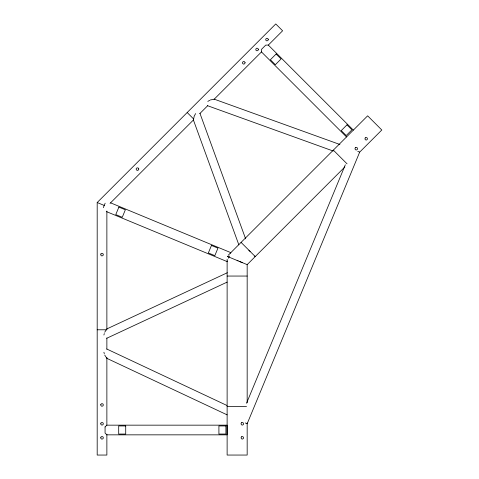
<?xml version="1.0" encoding="UTF-8"?>
<svg xmlns="http://www.w3.org/2000/svg" width="479" height="479" viewBox="0 0 479 479"><rect width="100%" height="100%" fill="white"/><g stroke="black" fill="none" stroke-linecap="round" stroke-linejoin="round"><path stroke-width="0.72" d="M268.372 45.032L282.604 30.794L275.76 23.95L97.195 202.527L97.189 455.05L106.871 455.05L106.871 434.172M106.871 425.226L106.871 357.376M106.871 349.173L106.871 337.988M106.871 211.023L106.871 329.786L97.189 329.786M104.308 333.558L103.907 335.007M103.296 207.676L105.152 203.204M227.369 260.989L227.124 261.588L106.278 211.532M228.513 258.235L229.435 255.996M230.579 253.241L230.824 252.643L110.673 202.874M246.547 403.252L345.317 164.806M104.697 332.246L106.871 328.911L227.303 272.749M110.044 203.371L193.492 119.918M199.827 113.571L207.736 105.661M214.065 99.333L261.516 51.882M228.16 255.307L367.638 115.828L381.811 130.001L359.645 152.16M247.17 402.821L247.17 264.636L344.874 166.931M103.907 352.245L104.302 353.7M209.718 100.321L207.814 101.392M106.703 338.282L227.13 282.119M210.317 99.991L214.209 99.159L339.916 144.502M227.124 276.054L247.17 276.054M227.124 406.545L246.517 406.545M195.63 113.583L194.234 116.092L193.408 119.99L238.853 244.859M207.485 105.679L333.186 151.023M237.147 260.486L238.135 260.899M357.735 151.322L359.675 152.13L247.17 423.753L245.224 422.945M247.17 264.636L227.441 256.469L228.13 256.75M97.195 202.527L104.452 205.539M239.907 261.63L242.326 262.636M106.709 348.981L226.98 405.485M227.124 414.856L106.853 358.346L104.691 355.005M353.346 130.114L268.306 45.08L265.737 45.11L261.498 49.355L261.462 51.924L346.503 136.958M333.342 150.125L347.053 163.836M187.187 112.523L193.564 118.93M241.069 242.398L255.241 256.57L254.78 256.109M248.852 250.182L250.104 251.433M199.917 113.242L245.613 238.817M247.17 422.963L247.17 455.05L227.124 455.05L227.124 259.259M100.824 437.231L100.824 438.399L101.734 439.123L102.871 438.866L103.374 437.812L102.871 436.764L101.734 436.507L100.824 437.231M100.824 423.202L100.824 424.364L101.734 425.095L102.871 424.831L103.374 423.783L102.871 422.735L101.734 422.472L100.824 423.202M100.824 404.36L100.824 405.527L101.734 406.252L102.871 405.994L103.374 404.947L102.871 403.893L101.734 403.635L100.824 404.36M100.824 254.044L100.824 255.211L101.734 255.936L102.871 255.678L103.374 254.63L102.871 253.577L101.734 253.319L100.824 254.044M105.069 426.927L105.069 433.076L106.865 434.842L227.124 434.842L227.124 425.16L106.865 425.16L105.069 426.927M138.79 168.961L138.401 170.063L137.305 170.446L136.317 169.829L136.186 168.668L137.012 167.848L138.168 167.973L138.79 168.961M245.086 62.653L244.703 63.755L243.601 64.138L242.613 63.515L242.482 62.36L243.308 61.534L244.464 61.665L245.086 62.653M258.409 49.331L258.025 50.433L256.924 50.816L255.936 50.193L255.804 49.038L256.63 48.211L257.786 48.343L258.409 49.331M268.33 39.41L267.941 40.511L266.845 40.895L265.857 40.272L265.725 39.116L266.552 38.29L267.707 38.422L268.33 39.41M355.328 147.736L354.945 148.837L355.562 149.819L356.723 149.951L357.544 149.131L357.412 147.969L356.43 147.352L355.328 147.736M365.279 137.844L364.902 138.91L365.507 139.868L366.627 139.994L367.429 139.197L367.303 138.072L366.345 137.467L365.279 137.844M118.876 207.108L115.768 214.604L122.253 217.286L125.354 209.79L118.876 207.108M211.461 245.452L208.353 252.954L214.832 255.636L217.939 248.14L211.461 245.452M241.488 422.735L240.985 423.783L241.488 424.831L242.625 425.095L243.536 424.364L243.536 423.202L242.625 422.472L241.488 422.735M241.518 436.794L241.027 437.812L241.518 438.83L242.619 439.081L243.5 438.381L243.5 437.249L242.619 436.543L241.518 436.794M276.12 54.001L270.384 59.743L275.341 64.701L281.083 58.959L276.12 54.001M346.982 124.863L341.24 130.599L346.203 135.563L351.939 129.821L346.982 124.863M125.714 425.939L118.696 425.939L118.696 434.058L125.714 434.058L125.714 425.939M225.92 425.939L218.909 425.939L218.909 434.052L225.92 434.052L225.92 425.939"/></g></svg>
